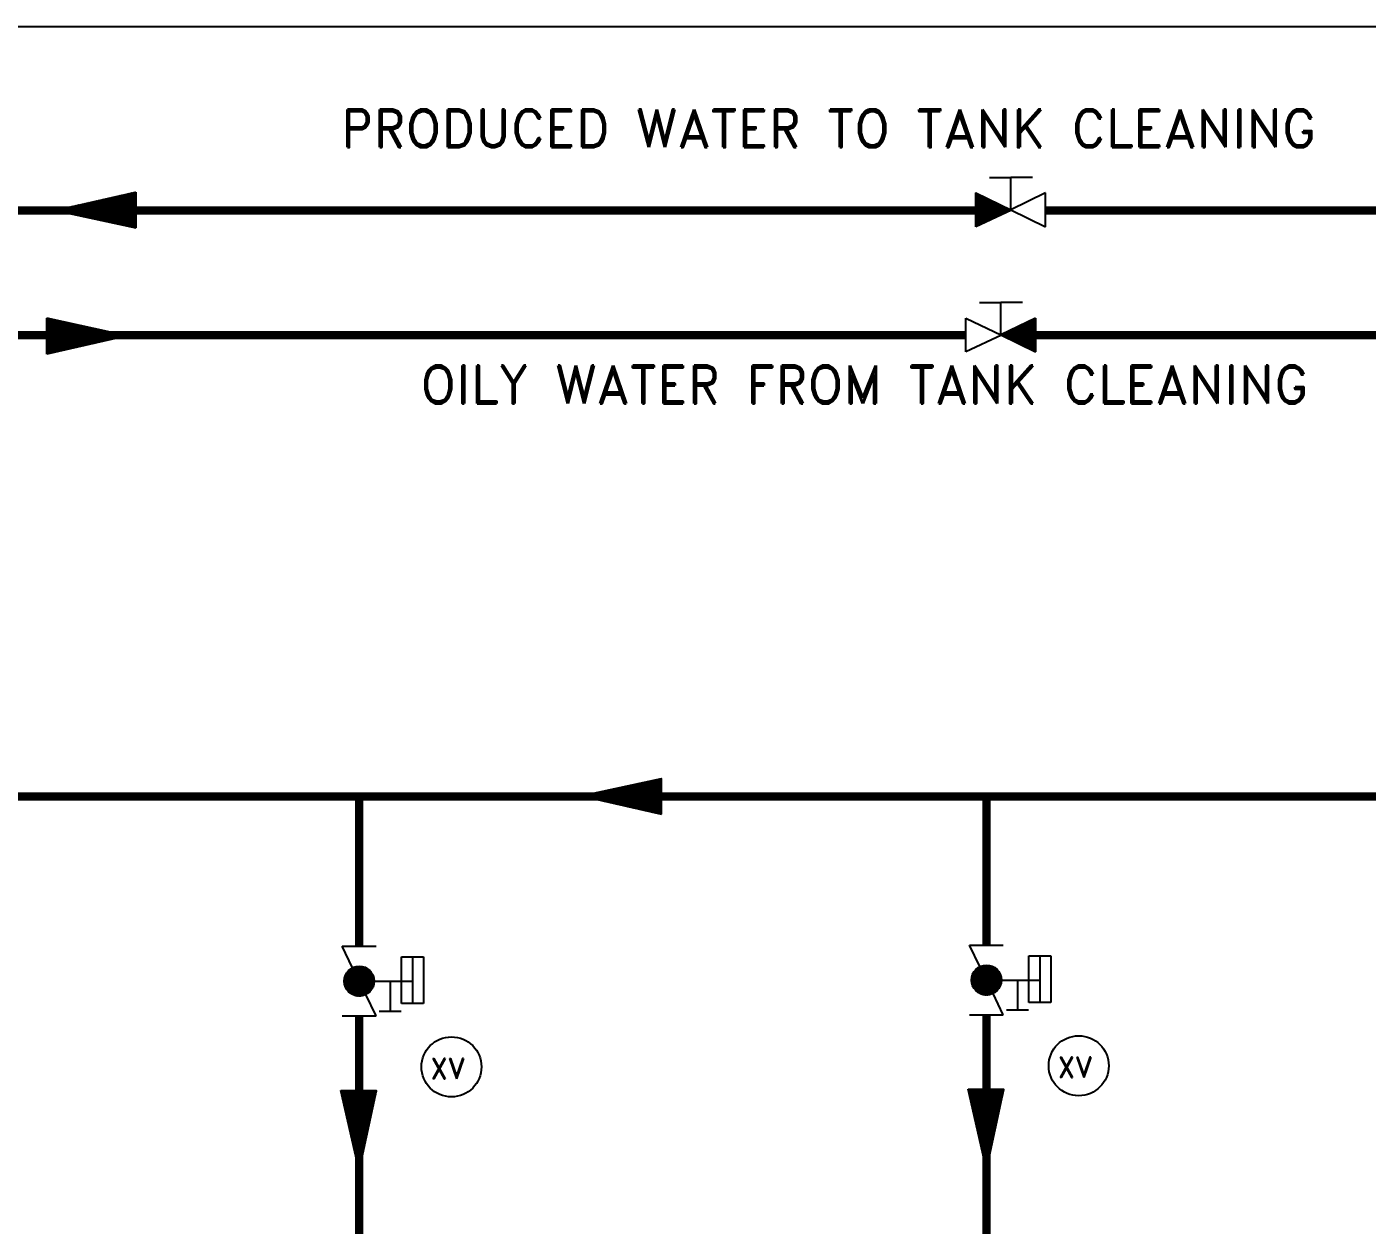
# Model space of a CAD drawing. Extents: x -22909.9 to -22897.8, y -4.7 to 4.1.
# Drawn here: x -22906.245 to -22903.843, y 1.91 to 4.057 of the extents above; entities that cross this region are included whole.
import ezdxf

# ---------------------------------------------------------------- set-up
doc = ezdxf.new("R2010")
doc.units = 0
doc.header["$MEASUREMENT"] = 0
doc.layers.get('0').update_dxf_attribs({"linetype": 'CONTINUOUS'})
for name, color, linetype in [('AUX', 7, 'CONTINUOUS'), ('CARGA', 7, 'CONTINUOUS'), ('DESCARGA', 5, 'CONTINUOUS'), ('FORMATO', 7, 'CONTINUOUS'), ('SIMBOLOS', 245, 'CONTINUOUS')]:
    doc.layers.add(name, color=color, linetype=linetype)
doc.styles.add('ROMAND', font='romand', dxfattribs={"height": 0.0339})

# ---------------------------------------------------------------- blocks, each defined once
blk = doc.blocks.new('*X0')
at = {"color": 0}
for p, q in [((2.6095, 8.5581), (2.6757, 8.6242)), ((2.6096, 8.5546), (2.6792, 8.6242)), ((2.6096, 8.5563), (2.6775, 8.6242)), ((2.6096, 8.5599), (2.6739, 8.6242)), ((2.6097, 8.5529), (2.6808, 8.6241)), ((2.6097, 8.5617), (2.672, 8.6241)), ((2.6098, 8.5636), (2.6701, 8.624)), ((2.6099, 8.5513), (2.6825, 8.6239)), ((2.61, 8.5656), (2.6682, 8.6238)), ((2.61, 8.5497), (2.684, 8.6237)), ((2.6102, 8.5482), (2.6856, 8.6235)), ((2.6103, 8.5676), (2.6661, 8.6235)), ((2.6105, 8.5466), (2.6871, 8.6233)), ((2.6106, 8.5698), (2.664, 8.6231)), ((2.6108, 8.5451), (2.6886, 8.623)), ((2.6111, 8.5437), (2.6901, 8.6227)), ((2.6111, 8.572), (2.6618, 8.6227)), ((2.6114, 8.5422), (2.6915, 8.6224)), ((2.6116, 8.5743), (2.6595, 8.6222)), ((2.6117, 8.5408), (2.6929, 8.622)), ((2.6121, 8.5394), (2.6943, 8.6217)), ((2.6123, 8.5767), (2.657, 8.6215)), ((2.6125, 8.5381), (2.6957, 8.6212)), ((2.613, 8.5367), (2.697, 8.6208)), ((2.6131, 8.5793), (2.6544, 8.6206)), ((2.6134, 8.5354), (2.6983, 8.6204)), ((2.6139, 8.5341), (2.6996, 8.6199)), ((2.6142, 8.5821), (2.6516, 8.6196)), ((2.6144, 8.5329), (2.7009, 8.6194)), ((2.6149, 8.5316), (2.7021, 8.6189)), ((2.6154, 8.5304), (2.7034, 8.6183)), ((2.6155, 8.5852), (2.6486, 8.6183)), ((2.616, 8.5292), (2.7046, 8.6178)), ((2.6166, 8.528), (2.7058, 8.6172)), ((2.6171, 8.5887), (2.6451, 8.6166)), ((2.6172, 8.5268), (2.7069, 8.6166)), ((2.6178, 8.5257), (2.7081, 8.616)), ((2.6184, 8.5246), (2.7092, 8.6153)), ((2.6191, 8.5234), (2.7103, 8.6147)), ((2.6195, 8.5928), (2.641, 8.6143)), ((2.6198, 8.5224), (2.7114, 8.614)), ((2.6205, 8.5213), (2.7125, 8.6133)), ((2.6212, 8.5202), (2.7136, 8.6126)), ((2.6219, 8.5192), (2.7146, 8.6119)), ((2.6227, 8.5182), (2.7156, 8.6111)), ((2.6234, 8.5171), (2.7166, 8.6104)), ((2.6235, 8.5986), (2.6352, 8.6102)), ((2.6242, 8.5162), (2.7176, 8.6096)), ((2.625, 8.5152), (2.7186, 8.6088)), ((2.6258, 8.5142), (2.7195, 8.608)), ((2.6266, 8.5133), (2.7205, 8.6071)), ((2.6275, 8.5124), (2.7214, 8.6063)), ((2.6283, 8.5115), (2.7223, 8.6054)), ((2.6292, 8.5106), (2.7232, 8.6045)), ((2.6301, 8.5097), (2.7241, 8.6037)), ((2.631, 8.5089), (2.7249, 8.6027)), ((2.632, 8.508), (2.7258, 8.6018)), ((2.6329, 8.5072), (2.7266, 8.6009)), ((2.6339, 8.5064), (2.7274, 8.5999)), ((2.6349, 8.5056), (2.7282, 8.5989)), ((2.6358, 8.5048), (2.7289, 8.5979)), ((2.6369, 8.5041), (2.7297, 8.5969)), ((2.6379, 8.5033), (2.7304, 8.5959)), ((2.6389, 8.5026), (2.7311, 8.5948)), ((2.64, 8.5019), (2.7318, 8.5938)), ((2.6411, 8.5012), (2.7325, 8.5927)), ((2.6422, 8.5006), (2.7332, 8.5916)), ((2.6433, 8.4999), (2.7338, 8.5905)), ((2.6445, 8.4993), (2.7345, 8.5893)), ((2.6456, 8.4987), (2.7351, 8.5882)), ((2.6468, 8.4981), (2.7357, 8.587)), ((2.648, 8.4975), (2.7362, 8.5858)), ((2.6492, 8.497), (2.7368, 8.5846)), ((2.6504, 8.4964), (2.7373, 8.5833)), ((2.6517, 8.4959), (2.7378, 8.5821)), ((2.653, 8.4955), (2.7383, 8.5808)), ((2.6543, 8.495), (2.7388, 8.5795)), ((2.6556, 8.4945), (2.7392, 8.5782)), ((2.657, 8.4941), (2.7396, 8.5768)), ((2.6583, 8.4937), (2.74, 8.5754)), ((2.6597, 8.4934), (2.7404, 8.574)), ((2.6612, 8.493), (2.7408, 8.5726)), ((2.6626, 8.4927), (2.7411, 8.5712)), ((2.6641, 8.4924), (2.7414, 8.5697)), ((2.6656, 8.4922), (2.7416, 8.5682)), ((2.6671, 8.4919), (2.7418, 8.5666)), ((2.6687, 8.4917), (2.742, 8.5651)), ((2.6703, 8.4916), (2.7422, 8.5634)), ((2.672, 8.4915), (2.7423, 8.5618)), ((2.6737, 8.4914), (2.7424, 8.5601)), ((2.6754, 8.4913), (2.7424, 8.5584)), ((2.6772, 8.4914), (2.7424, 8.5566)), ((2.679, 8.4914), (2.7424, 8.5548)), ((2.6809, 8.4915), (2.7422, 8.5529)), ((2.6828, 8.4917), (2.7421, 8.551)), ((2.6848, 8.4919), (2.7418, 8.549)), ((2.6869, 8.4922), (2.7415, 8.5469)), ((2.6891, 8.4926), (2.7411, 8.5447)), ((2.6913, 8.4931), (2.7406, 8.5424)), ((2.6937, 8.4938), (2.74, 8.5401)), ((2.6962, 8.4945), (2.7393, 8.5375)), ((2.6989, 8.4954), (2.7383, 8.5348)), ((2.7018, 8.4966), (2.7372, 8.5319)), ((2.7051, 8.4981), (2.7357, 8.5287)), ((2.7088, 8.5), (2.7337, 8.5249)), ((2.7135, 8.503), (2.7308, 8.5202))]:
    blk.add_line(p, q, dxfattribs=at)
blk = doc.blocks.new('*X2')
at = {"color": 0}
for p, q in [((2.9814, 7.9321), (3.0087, 7.9593)), ((2.9819, 7.9334), (3.0085, 7.96)), ((2.9823, 7.9347), (3.0083, 7.9607)), ((2.9828, 7.9361), (3.0081, 7.9614)), ((2.9832, 7.9374), (3.0079, 7.962)), ((2.9837, 7.9387), (3.0077, 7.9627)), ((2.9841, 7.94), (3.0074, 7.9634)), ((2.9845, 7.9414), (3.0072, 7.9641)), ((2.985, 7.9427), (3.007, 7.9647)), ((2.9854, 7.944), (3.0068, 7.9654)), ((2.9859, 7.9453), (3.0066, 7.9661)), ((2.9863, 7.9467), (3.0064, 7.9667)), ((2.9867, 7.948), (3.0062, 7.9674)), ((2.9872, 7.9493), (3.006, 7.9681)), ((2.9876, 7.9506), (3.0057, 7.9688)), ((2.9881, 7.952), (3.0055, 7.9694)), ((2.9885, 7.9533), (3.0053, 7.9701)), ((2.989, 7.9546), (3.0051, 7.9708)), ((2.9894, 7.9559), (3.0049, 7.9714)), ((2.9898, 7.9573), (3.0047, 7.9721)), ((2.9903, 7.9586), (3.0045, 7.9728)), ((2.9907, 7.9599), (3.0043, 7.9735)), ((2.9912, 7.9612), (3.004, 7.9741)), ((2.9916, 7.9626), (3.0038, 7.9748)), ((2.992, 7.9639), (3.0036, 7.9755)), ((2.9925, 7.9652), (3.0034, 7.9761)), ((2.9929, 7.9665), (3.0032, 7.9768)), ((2.9934, 7.9679), (3.003, 7.9775)), ((2.9938, 7.9692), (3.0028, 7.9782)), ((2.9943, 7.9705), (3.0026, 7.9788)), ((2.9947, 7.9718), (3.0023, 7.9795)), ((2.9951, 7.9732), (3.0021, 7.9802)), ((2.9956, 7.9745), (3.0019, 7.9808)), ((2.996, 7.9758), (3.0017, 7.9815)), ((2.9965, 7.9771), (3.0015, 7.9822)), ((2.9969, 7.9785), (3.0013, 7.9829)), ((2.9973, 7.9798), (3.0011, 7.9835)), ((2.9978, 7.9811), (3.0009, 7.9842)), ((2.9982, 7.9824), (3.0006, 7.9849)), ((2.9987, 7.9838), (3.0004, 7.9855)), ((2.9991, 7.9851), (3.0002, 7.9862)), ((2.9996, 7.9864), (3, 7.9869)), ((2.9598, 7.8671), (3.0191, 7.9264)), ((2.9603, 7.8685), (3.0189, 7.9271)), ((2.9607, 7.8698), (3.0187, 7.9278)), ((2.9611, 7.8711), (3.0185, 7.9285)), ((2.9616, 7.8724), (3.0183, 7.9291)), ((2.962, 7.8738), (3.0181, 7.9298)), ((2.9625, 7.8751), (3.0178, 7.9305)), ((2.9629, 7.8764), (3.0176, 7.9311)), ((2.9633, 7.8777), (3.0174, 7.9318)), ((2.9638, 7.8791), (3.0172, 7.9325)), ((2.9642, 7.8804), (3.017, 7.9332)), ((2.9647, 7.8817), (3.0168, 7.9338)), ((2.9651, 7.883), (3.0166, 7.9345)), ((2.9656, 7.8844), (3.0164, 7.9352)), ((2.966, 7.8857), (3.0162, 7.9358)), ((2.9664, 7.887), (3.0159, 7.9365)), ((2.9669, 7.8883), (3.0157, 7.9372)), ((2.9673, 7.8897), (3.0155, 7.9379)), ((2.9678, 7.891), (3.0153, 7.9385)), ((2.9682, 7.8923), (3.0151, 7.9392)), ((2.9686, 7.8936), (3.0149, 7.9399)), ((2.9691, 7.895), (3.0147, 7.9405)), ((2.9695, 7.8963), (3.0145, 7.9412)), ((2.97, 7.8976), (3.0142, 7.9419)), ((2.9704, 7.8989), (3.014, 7.9426)), ((2.9708, 7.9003), (3.0138, 7.9432)), ((2.9713, 7.9016), (3.0136, 7.9439)), ((2.9717, 7.9029), (3.0134, 7.9446)), ((2.9722, 7.9042), (3.0132, 7.9452)), ((2.9726, 7.9056), (3.013, 7.9459)), ((2.9731, 7.9069), (3.0128, 7.9466)), ((2.9735, 7.9082), (3.0125, 7.9473)), ((2.9739, 7.9095), (3.0123, 7.9479)), ((2.9744, 7.9109), (3.0121, 7.9486)), ((2.9748, 7.9122), (3.0119, 7.9493)), ((2.9753, 7.9135), (3.0117, 7.9499)), ((2.9757, 7.9148), (3.0115, 7.9506)), ((2.9761, 7.9162), (3.0113, 7.9513)), ((2.9766, 7.9175), (3.0111, 7.952)), ((2.977, 7.9188), (3.0108, 7.9526)), ((2.9775, 7.9201), (3.0106, 7.9533)), ((2.9779, 7.9215), (3.0104, 7.954)), ((2.9784, 7.9228), (3.0102, 7.9546)), ((2.9788, 7.9241), (3.01, 7.9553)), ((2.9792, 7.9255), (3.0098, 7.956)), ((2.9797, 7.9268), (3.0096, 7.9567)), ((2.9801, 7.9281), (3.0094, 7.9573)), ((2.9806, 7.9294), (3.0091, 7.958)), ((2.981, 7.9308), (3.0089, 7.9587)), ((2.9377, 7.8009), (3.0297, 7.8929)), ((2.9382, 7.8022), (3.0295, 7.8935)), ((2.9386, 7.8035), (3.0293, 7.8942)), ((2.9391, 7.8048), (3.0291, 7.8949)), ((2.9395, 7.8062), (3.0289, 7.8956)), ((2.9399, 7.8075), (3.0287, 7.8962)), ((2.9404, 7.8088), (3.0285, 7.8969)), ((2.9408, 7.8101), (3.0283, 7.8976)), ((2.9413, 7.8115), (3.028, 7.8982)), ((2.9417, 7.8128), (3.0278, 7.8989)), ((2.9421, 7.8141), (3.0276, 7.8996)), ((2.9426, 7.8154), (3.0274, 7.9003)), ((2.943, 7.8168), (3.0272, 7.9009)), ((2.9435, 7.8181), (3.027, 7.9016)), ((2.9439, 7.8194), (3.0268, 7.9023)), ((2.9444, 7.8207), (3.0266, 7.9029)), ((2.9448, 7.8221), (3.0263, 7.9036)), ((2.9452, 7.8234), (3.0261, 7.9043)), ((2.9457, 7.8247), (3.0259, 7.905)), ((2.9461, 7.826), (3.0257, 7.9056)), ((2.9466, 7.8274), (3.0255, 7.9063)), ((2.947, 7.8287), (3.0253, 7.907)), ((2.9474, 7.83), (3.0251, 7.9076)), ((2.9479, 7.8313), (3.0249, 7.9083)), ((2.9483, 7.8327), (3.0246, 7.909)), ((2.9488, 7.834), (3.0244, 7.9097)), ((2.9492, 7.8353), (3.0242, 7.9103)), ((2.9497, 7.8366), (3.024, 7.911)), ((2.9501, 7.838), (3.0238, 7.9117)), ((2.9505, 7.8393), (3.0236, 7.9123)), ((2.951, 7.8406), (3.0234, 7.913)), ((2.9514, 7.8419), (3.0232, 7.9137)), ((2.9519, 7.8433), (3.0229, 7.9144)), ((2.9523, 7.8446), (3.0227, 7.915)), ((2.9527, 7.8459), (3.0225, 7.9157)), ((2.9532, 7.8472), (3.0223, 7.9164)), ((2.9536, 7.8486), (3.0221, 7.917)), ((2.9541, 7.8499), (3.0219, 7.9177)), ((2.9545, 7.8512), (3.0217, 7.9184)), ((2.955, 7.8526), (3.0215, 7.9191)), ((2.9554, 7.8539), (3.0212, 7.9197)), ((2.9558, 7.8552), (3.021, 7.9204)), ((2.9563, 7.8565), (3.0208, 7.9211)), ((2.9567, 7.8579), (3.0206, 7.9217)), ((2.9572, 7.8592), (3.0204, 7.9224)), ((2.9576, 7.8605), (3.0202, 7.9231)), ((2.958, 7.8618), (3.02, 7.9238)), ((2.9585, 7.8632), (3.0198, 7.9244)), ((2.9589, 7.8645), (3.0195, 7.9251)), ((2.9594, 7.8658), (3.0193, 7.9258)), ((2.9332, 7.7866), (3.0321, 7.8855)), ((2.9333, 7.7876), (3.0319, 7.8862)), ((2.9338, 7.7889), (3.0317, 7.8868)), ((2.9341, 7.7866), (3.0323, 7.8848)), ((2.9342, 7.7903), (3.0314, 7.8875)), ((2.9346, 7.7916), (3.0312, 7.8882)), ((2.935, 7.7866), (3.0325, 7.8841)), ((2.9351, 7.7929), (3.031, 7.8888)), ((2.9355, 7.7942), (3.0308, 7.8895)), ((2.9359, 7.7866), (3.0327, 7.8835)), ((2.936, 7.7956), (3.0306, 7.8902)), ((2.9364, 7.7969), (3.0304, 7.8909)), ((2.9368, 7.7982), (3.0302, 7.8915)), ((2.9368, 7.7866), (3.0329, 7.8828)), ((2.9373, 7.7995), (3.03, 7.8922)), ((2.9377, 7.7866), (3.0331, 7.8821)), ((2.9385, 7.7866), (3.0334, 7.8815)), ((2.9394, 7.7866), (3.0336, 7.8808)), ((2.9403, 7.7866), (3.0338, 7.8801)), ((2.9412, 7.7866), (3.034, 7.8794)), ((2.9421, 7.7866), (3.0342, 7.8788)), ((2.943, 7.7866), (3.0344, 7.8781)), ((2.9438, 7.7866), (3.0346, 7.8774)), ((2.9447, 7.7866), (3.0348, 7.8768)), ((2.9456, 7.7866), (3.0351, 7.8761)), ((2.9465, 7.7866), (3.0353, 7.8754)), ((2.9474, 7.7866), (3.0355, 7.8747)), ((2.9483, 7.7866), (3.0357, 7.8741)), ((2.9491, 7.7866), (3.0359, 7.8734)), ((2.95, 7.7866), (3.0361, 7.8727)), ((2.9509, 7.7866), (3.0363, 7.8721)), ((2.9518, 7.7866), (3.0365, 7.8714)), ((2.9527, 7.7866), (3.0367, 7.8707)), ((2.9536, 7.7866), (3.037, 7.87)), ((2.9544, 7.7866), (3.0372, 7.8694)), ((2.9553, 7.7866), (3.0374, 7.8687)), ((2.9562, 7.7866), (3.0376, 7.868)), ((2.9571, 7.7866), (3.0378, 7.8674)), ((2.958, 7.7866), (3.038, 7.8667)), ((2.9589, 7.7866), (3.0382, 7.866)), ((2.9598, 7.7866), (3.0384, 7.8653)), ((2.9606, 7.7866), (3.0387, 7.8647)), ((2.9615, 7.7866), (3.0389, 7.864)), ((2.9624, 7.7866), (3.0391, 7.8633)), ((2.9633, 7.7866), (3.0393, 7.8627)), ((2.9642, 7.7866), (3.0395, 7.862)), ((2.9651, 7.7866), (3.0397, 7.8613)), ((2.9659, 7.7866), (3.0399, 7.8606)), ((2.9668, 7.7866), (3.0401, 7.86)), ((2.9677, 7.7866), (3.0404, 7.8593)), ((2.9686, 7.7866), (3.0406, 7.8586)), ((2.9695, 7.7866), (3.0408, 7.8579)), ((2.9704, 7.7866), (3.041, 7.8573)), ((2.9712, 7.7866), (3.0412, 7.8566)), ((2.9721, 7.7866), (3.0414, 7.8559)), ((2.973, 7.7866), (3.0416, 7.8553)), ((2.9739, 7.7866), (3.0418, 7.8546)), ((2.9748, 7.7866), (3.0421, 7.8539)), ((2.9757, 7.7866), (3.0423, 7.8532)), ((2.9765, 7.7866), (3.0425, 7.8526)), ((2.9774, 7.7866), (3.0427, 7.8519)), ((2.9783, 7.7866), (3.0429, 7.8512)), ((2.9792, 7.7866), (3.0431, 7.8506)), ((2.9801, 7.7866), (3.0433, 7.8499)), ((2.981, 7.7866), (3.0435, 7.8492)), ((2.9818, 7.7866), (3.0438, 7.8485)), ((2.9827, 7.7866), (3.044, 7.8479)), ((2.9836, 7.7866), (3.0442, 7.8472)), ((2.9845, 7.7866), (3.0444, 7.8465)), ((2.9854, 7.7866), (3.0446, 7.8459)), ((2.9863, 7.7866), (3.0448, 7.8452)), ((2.9872, 7.7866), (3.045, 7.8445)), ((2.988, 7.7866), (3.0452, 7.8438)), ((2.9889, 7.7866), (3.0455, 7.8432)), ((2.9898, 7.7866), (3.0457, 7.8425)), ((2.9907, 7.7866), (3.0459, 7.8418)), ((2.9916, 7.7866), (3.0461, 7.8412)), ((2.9925, 7.7866), (3.0463, 7.8405)), ((2.9933, 7.7866), (3.0465, 7.8398)), ((2.9942, 7.7866), (3.0467, 7.8391)), ((2.9951, 7.7866), (3.0469, 7.8385)), ((2.996, 7.7866), (3.0472, 7.8378)), ((2.9969, 7.7866), (3.0474, 7.8371)), ((2.9978, 7.7866), (3.0476, 7.8365)), ((2.9986, 7.7866), (3.0478, 7.8358)), ((2.9995, 7.7866), (3.048, 7.8351)), ((3.0004, 7.7866), (3.0482, 7.8344)), ((3.0013, 7.7866), (3.0484, 7.8338)), ((3.0022, 7.7866), (3.0486, 7.8331)), ((3.0031, 7.7866), (3.0489, 7.8324)), ((3.0039, 7.7866), (3.0491, 7.8318)), ((3.0048, 7.7866), (3.0493, 7.8311)), ((3.0057, 7.7866), (3.0495, 7.8304)), ((3.0066, 7.7866), (3.0497, 7.8297)), ((3.0075, 7.7866), (3.0499, 7.8291)), ((3.0084, 7.7866), (3.0501, 7.8284)), ((3.0092, 7.7866), (3.0503, 7.8277)), ((3.0101, 7.7866), (3.0506, 7.8271)), ((3.011, 7.7866), (3.0508, 7.8264)), ((3.0119, 7.7866), (3.051, 7.8257)), ((3.0128, 7.7866), (3.0512, 7.825)), ((3.0137, 7.7866), (3.0514, 7.8244)), ((3.0146, 7.7866), (3.0516, 7.8237)), ((3.0154, 7.7866), (3.0518, 7.823)), ((3.0163, 7.7866), (3.052, 7.8224)), ((3.0172, 7.7866), (3.0523, 7.8217)), ((3.0181, 7.7866), (3.0525, 7.821)), ((3.019, 7.7866), (3.0527, 7.8203)), ((3.0199, 7.7866), (3.0529, 7.8197)), ((3.0207, 7.7866), (3.0531, 7.819)), ((3.0216, 7.7866), (3.0533, 7.8183)), ((3.0225, 7.7866), (3.0535, 7.8177)), ((3.0234, 7.7866), (3.0537, 7.817)), ((3.0243, 7.7866), (3.054, 7.8163)), ((3.0252, 7.7866), (3.0542, 7.8156)), ((3.026, 7.7866), (3.0544, 7.815)), ((3.0269, 7.7866), (3.0546, 7.8143)), ((3.0278, 7.7866), (3.0548, 7.8136)), ((3.0287, 7.7866), (3.055, 7.813)), ((3.0296, 7.7866), (3.0552, 7.8123)), ((3.0305, 7.7866), (3.0554, 7.8116)), ((3.0313, 7.7866), (3.0556, 7.8109)), ((3.0322, 7.7866), (3.0559, 7.8103)), ((3.0331, 7.7866), (3.0561, 7.8096)), ((3.034, 7.7866), (3.0563, 7.8089)), ((3.0349, 7.7866), (3.0565, 7.8083)), ((3.0358, 7.7866), (3.0567, 7.8076)), ((3.0366, 7.7866), (3.0569, 7.8069)), ((3.0375, 7.7866), (3.0571, 7.8062)), ((3.0384, 7.7866), (3.0573, 7.8056)), ((3.0393, 7.7866), (3.0576, 7.8049)), ((3.0402, 7.7866), (3.0578, 7.8042)), ((3.0411, 7.7866), (3.058, 7.8036)), ((3.042, 7.7866), (3.0582, 7.8029)), ((3.0428, 7.7866), (3.0584, 7.8022)), ((3.0437, 7.7866), (3.0586, 7.8015)), ((3.0446, 7.7866), (3.0588, 7.8009)), ((3.0455, 7.7866), (3.059, 7.8002)), ((3.0464, 7.7866), (3.0593, 7.7995)), ((3.0473, 7.7866), (3.0595, 7.7989)), ((3.0481, 7.7866), (3.0597, 7.7982)), ((3.049, 7.7866), (3.0599, 7.7975)), ((3.0499, 7.7866), (3.0601, 7.7968)), ((3.0508, 7.7866), (3.0603, 7.7962)), ((3.0517, 7.7866), (3.0605, 7.7955)), ((3.0526, 7.7866), (3.0607, 7.7948)), ((3.0534, 7.7866), (3.061, 7.7942)), ((3.0543, 7.7866), (3.0612, 7.7935)), ((3.0552, 7.7866), (3.0614, 7.7928)), ((3.0561, 7.7866), (3.0616, 7.7921)), ((3.057, 7.7866), (3.0618, 7.7915)), ((3.0579, 7.7866), (3.062, 7.7908)), ((3.0587, 7.7866), (3.0622, 7.7901)), ((3.0596, 7.7866), (3.0624, 7.7895)), ((3.0605, 7.7866), (3.0627, 7.7888)), ((3.0614, 7.7866), (3.0629, 7.7881)), ((3.0623, 7.7866), (3.0631, 7.7874)), ((3.0632, 7.7866), (3.0633, 7.7868))]:
    blk.add_line(p, q, dxfattribs=at)
blk = doc.blocks.new('FLECHA')
for p, q in [((0.0079, 0.0975), (-0.0403, -0.047)), ((0.0079, 0.0975), (0.0536, -0.047)), ((-0.0403, -0.047), (0.0536, -0.047))]:
    blk.add_line(p, q)
at = {"xscale": 0.7200000000000001, "yscale": 0.7200000000000001, "zscale": 0.7200000000000001}
blk.add_blockref('*X2', (-2.152, -5.6534), dxfattribs=at)
blk = doc.blocks.new('XV')
at = {"layer": 'AUX'}
blk.add_circle((0.0089, 0.0053), 0.0538, dxfattribs=at)
at = {"layer": 'AUX', "style": 'ROMAND'}
blk.add_text('XV', height=0.03658, dxfattribs=at).set_placement((-0.0291, -0.016))
blk = doc.blocks.new('*X16')
at = {"color": 0}
for p, q in [((7.3888, 3.5685), (7.4232, 3.6028)), ((7.3889, 3.5684), (7.4235, 3.603)), ((7.3891, 3.5684), (7.4238, 3.6032)), ((7.3892, 3.5683), (7.4242, 3.6033)), ((7.3893, 3.5683), (7.4245, 3.6035)), ((7.3894, 3.5682), (7.4249, 3.6037)), ((7.3895, 3.5681), (7.4252, 3.6038)), ((7.3896, 3.5681), (7.4256, 3.604)), ((7.3898, 3.568), (7.4259, 3.6042)), ((7.3899, 3.568), (7.4263, 3.6043)), ((7.39, 3.5679), (7.4266, 3.6045)), ((7.3901, 3.5679), (7.4269, 3.6047)), ((7.3902, 3.5678), (7.4273, 3.6048)), ((7.3904, 3.5677), (7.4276, 3.605)), ((7.3905, 3.5677), (7.428, 3.6052)), ((7.3906, 3.5676), (7.4283, 3.6054)), ((7.3907, 3.5676), (7.4287, 3.6055)), ((7.3908, 3.5675), (7.429, 3.6057)), ((7.391, 3.5675), (7.4294, 3.6059)), ((7.3911, 3.5674), (7.4297, 3.606)), ((7.3912, 3.5673), (7.43, 3.6062)), ((7.3913, 3.5673), (7.4304, 3.6064)), ((7.3914, 3.5672), (7.4307, 3.6065)), ((7.3916, 3.5672), (7.4311, 3.6067)), ((7.3917, 3.5671), (7.4314, 3.6069)), ((7.3918, 3.567), (7.4318, 3.607)), ((7.3919, 3.567), (7.4321, 3.6072)), ((7.392, 3.5669), (7.4325, 3.6074)), ((7.3923, 3.5668), (7.4331, 3.6077)), ((7.3925, 3.5667), (7.4332, 3.6074)), ((7.3926, 3.5666), (7.4332, 3.6072)), ((7.3927, 3.5666), (7.4332, 3.607)), ((7.3929, 3.5665), (7.4332, 3.6068)), ((7.393, 3.5665), (7.4332, 3.6067)), ((7.3931, 3.5664), (7.4332, 3.6065)), ((7.3932, 3.5664), (7.4332, 3.6063)), ((7.3933, 3.5663), (7.4332, 3.6061)), ((7.3935, 3.5662), (7.4332, 3.606)), ((7.3936, 3.5662), (7.4332, 3.6058)), ((7.3937, 3.5661), (7.4332, 3.6056)), ((7.3938, 3.5661), (7.4332, 3.6054)), ((7.3939, 3.566), (7.4332, 3.6052)), ((7.394, 3.5659), (7.4332, 3.6051)), ((7.3942, 3.5659), (7.4332, 3.6049)), ((7.3943, 3.5658), (7.4332, 3.6047)), ((7.3944, 3.5658), (7.4332, 3.6045)), ((7.3945, 3.5657), (7.4332, 3.6044)), ((7.3946, 3.5657), (7.4332, 3.6042)), ((7.3948, 3.5656), (7.4332, 3.604)), ((7.3949, 3.5655), (7.4332, 3.6038)), ((7.395, 3.5655), (7.4332, 3.6037)), ((7.3951, 3.5654), (7.4332, 3.6035)), ((7.3952, 3.5654), (7.4332, 3.6033)), ((7.3954, 3.5653), (7.4332, 3.6031)), ((7.3955, 3.5653), (7.4332, 3.6029)), ((7.3956, 3.5652), (7.4332, 3.6028)), ((7.3718, 3.5768), (7.3739, 3.5788)), ((7.3719, 3.5767), (7.3742, 3.579)), ((7.3721, 3.5767), (7.3746, 3.5792)), ((7.3722, 3.5766), (7.3749, 3.5793)), ((7.3723, 3.5765), (7.3753, 3.5795)), ((7.3724, 3.5765), (7.3756, 3.5797)), ((7.3725, 3.5764), (7.3759, 3.5798)), ((7.3726, 3.5764), (7.3763, 3.58)), ((7.3728, 3.5763), (7.3766, 3.5802)), ((7.3729, 3.5763), (7.377, 3.5803)), ((7.373, 3.5762), (7.3773, 3.5805)), ((7.3731, 3.5761), (7.3777, 3.5807)), ((7.3732, 3.5761), (7.378, 3.5808)), ((7.3734, 3.576), (7.3784, 3.581)), ((7.3735, 3.576), (7.3787, 3.5812)), ((7.3736, 3.5759), (7.379, 3.5814)), ((7.3737, 3.5758), (7.3794, 3.5815)), ((7.3738, 3.5758), (7.3797, 3.5817)), ((7.374, 3.5757), (7.3801, 3.5819)), ((7.3741, 3.5757), (7.3804, 3.582)), ((7.3742, 3.5756), (7.3808, 3.5822)), ((7.3743, 3.5756), (7.3811, 3.5824)), ((7.3744, 3.5755), (7.3815, 3.5825)), ((7.3746, 3.5754), (7.3818, 3.5827)), ((7.3747, 3.5754), (7.3821, 3.5829)), ((7.3748, 3.5753), (7.3825, 3.583)), ((7.3749, 3.5753), (7.3828, 3.5832)), ((7.375, 3.5752), (7.3832, 3.5834)), ((7.3751, 3.5752), (7.3835, 3.5835)), ((7.3753, 3.5751), (7.3839, 3.5837)), ((7.3754, 3.575), (7.3842, 3.5839)), ((7.3755, 3.575), (7.3846, 3.584)), ((7.3756, 3.5749), (7.3849, 3.5842)), ((7.3757, 3.5749), (7.3852, 3.5844)), ((7.3759, 3.5748), (7.3856, 3.5845)), ((7.376, 3.5747), (7.3859, 3.5847)), ((7.3761, 3.5747), (7.3863, 3.5849)), ((7.3762, 3.5746), (7.3866, 3.585)), ((7.3763, 3.5746), (7.387, 3.5852)), ((7.3765, 3.5745), (7.3873, 3.5854)), ((7.3766, 3.5745), (7.3877, 3.5855)), ((7.3767, 3.5744), (7.388, 3.5857)), ((7.3768, 3.5743), (7.3883, 3.5859)), ((7.3769, 3.5743), (7.3887, 3.586)), ((7.377, 3.5742), (7.389, 3.5862)), ((7.3772, 3.5742), (7.3894, 3.5864)), ((7.3773, 3.5741), (7.3897, 3.5866)), ((7.3774, 3.5741), (7.3901, 3.5867)), ((7.3775, 3.574), (7.3904, 3.5869)), ((7.3776, 3.5739), (7.3908, 3.5871)), ((7.3778, 3.5739), (7.3911, 3.5872)), ((7.3779, 3.5738), (7.3915, 3.5874)), ((7.378, 3.5738), (7.3918, 3.5876)), ((7.3781, 3.5737), (7.3921, 3.5877)), ((7.3782, 3.5736), (7.3925, 3.5879)), ((7.3784, 3.5736), (7.3928, 3.5881)), ((7.3785, 3.5735), (7.3932, 3.5882)), ((7.3786, 3.5735), (7.3935, 3.5884)), ((7.3787, 3.5734), (7.3939, 3.5886)), ((7.3788, 3.5734), (7.3942, 3.5887)), ((7.379, 3.5733), (7.3946, 3.5889)), ((7.3791, 3.5732), (7.3949, 3.5891)), ((7.3792, 3.5732), (7.3952, 3.5892)), ((7.3793, 3.5731), (7.3956, 3.5894)), ((7.3794, 3.5731), (7.3959, 3.5896)), ((7.3795, 3.573), (7.3963, 3.5897)), ((7.3797, 3.573), (7.3966, 3.5899)), ((7.3798, 3.5729), (7.397, 3.5901)), ((7.3799, 3.5728), (7.3973, 3.5902)), ((7.38, 3.5728), (7.3977, 3.5904)), ((7.3801, 3.5727), (7.398, 3.5906)), ((7.3803, 3.5727), (7.3983, 3.5907)), ((7.3804, 3.5726), (7.3987, 3.5909)), ((7.3805, 3.5725), (7.399, 3.5911)), ((7.3806, 3.5725), (7.3994, 3.5913)), ((7.3807, 3.5724), (7.3997, 3.5914)), ((7.3809, 3.5724), (7.4001, 3.5916)), ((7.381, 3.5723), (7.4004, 3.5918)), ((7.3811, 3.5723), (7.4008, 3.5919)), ((7.3812, 3.5722), (7.4011, 3.5921)), ((7.3813, 3.5721), (7.4014, 3.5923)), ((7.3814, 3.5721), (7.4018, 3.5924)), ((7.3816, 3.572), (7.4021, 3.5926)), ((7.3817, 3.572), (7.4025, 3.5928)), ((7.3818, 3.5719), (7.4028, 3.5929)), ((7.3819, 3.5719), (7.4032, 3.5931)), ((7.382, 3.5718), (7.4035, 3.5933)), ((7.3822, 3.5717), (7.4039, 3.5934)), ((7.3823, 3.5717), (7.4042, 3.5936)), ((7.3824, 3.5716), (7.4045, 3.5938)), ((7.3825, 3.5716), (7.4049, 3.5939)), ((7.3826, 3.5715), (7.4052, 3.5941)), ((7.3828, 3.5714), (7.4056, 3.5943)), ((7.3829, 3.5714), (7.4059, 3.5944)), ((7.383, 3.5713), (7.4063, 3.5946)), ((7.3831, 3.5713), (7.4066, 3.5948)), ((7.3832, 3.5712), (7.407, 3.5949)), ((7.3833, 3.5712), (7.4073, 3.5951)), ((7.3835, 3.5711), (7.4076, 3.5953)), ((7.3836, 3.571), (7.408, 3.5954)), ((7.3837, 3.571), (7.4083, 3.5956)), ((7.3838, 3.5709), (7.4087, 3.5958)), ((7.3839, 3.5709), (7.409, 3.596)), ((7.3841, 3.5708), (7.4094, 3.5961)), ((7.3842, 3.5708), (7.4097, 3.5963)), ((7.3843, 3.5707), (7.4101, 3.5965)), ((7.3844, 3.5706), (7.4104, 3.5966)), ((7.3845, 3.5706), (7.4107, 3.5968)), ((7.3847, 3.5705), (7.4111, 3.597)), ((7.3848, 3.5705), (7.4114, 3.5971)), ((7.3849, 3.5704), (7.4118, 3.5973)), ((7.385, 3.5703), (7.4121, 3.5975)), ((7.3851, 3.5703), (7.4125, 3.5976)), ((7.3853, 3.5702), (7.4128, 3.5978)), ((7.3854, 3.5702), (7.4132, 3.598)), ((7.3855, 3.5701), (7.4135, 3.5981)), ((7.3856, 3.5701), (7.4139, 3.5983)), ((7.3857, 3.57), (7.4142, 3.5985)), ((7.3858, 3.5699), (7.4145, 3.5986)), ((7.386, 3.5699), (7.4149, 3.5988)), ((7.3861, 3.5698), (7.4152, 3.599)), ((7.3862, 3.5698), (7.4156, 3.5991)), ((7.3863, 3.5697), (7.4159, 3.5993)), ((7.3864, 3.5697), (7.4163, 3.5995)), ((7.3866, 3.5696), (7.4166, 3.5996)), ((7.3867, 3.5695), (7.417, 3.5998)), ((7.3868, 3.5695), (7.4173, 3.6)), ((7.3869, 3.5694), (7.4176, 3.6001)), ((7.387, 3.5694), (7.418, 3.6003)), ((7.3872, 3.5693), (7.4183, 3.6005)), ((7.3873, 3.5692), (7.4187, 3.6007)), ((7.3874, 3.5692), (7.419, 3.6008)), ((7.3875, 3.5691), (7.4194, 3.601)), ((7.3876, 3.5691), (7.4197, 3.6012)), ((7.3877, 3.569), (7.4201, 3.6013)), ((7.3879, 3.569), (7.4204, 3.6015)), ((7.388, 3.5689), (7.4207, 3.6017)), ((7.3881, 3.5688), (7.4211, 3.6018)), ((7.3882, 3.5688), (7.4214, 3.602)), ((7.3883, 3.5687), (7.4218, 3.6022)), ((7.3885, 3.5687), (7.4221, 3.6023)), ((7.3886, 3.5686), (7.4225, 3.6025)), ((7.3887, 3.5686), (7.4228, 3.6027)), ((7.3957, 3.5651), (7.4332, 3.6026)), ((7.3958, 3.5651), (7.4332, 3.6024)), ((7.396, 3.565), (7.4332, 3.6022)), ((7.3961, 3.565), (7.4332, 3.6021)), ((7.3962, 3.5649), (7.4332, 3.6019)), ((7.3963, 3.5648), (7.4332, 3.6017)), ((7.3964, 3.5648), (7.4332, 3.6015)), ((7.3965, 3.5647), (7.4332, 3.6014)), ((7.3967, 3.5647), (7.4332, 3.6012)), ((7.3968, 3.5646), (7.4332, 3.601)), ((7.3969, 3.5646), (7.4332, 3.6008)), ((7.397, 3.5645), (7.4332, 3.6006)), ((7.3971, 3.5644), (7.4332, 3.6005)), ((7.3973, 3.5644), (7.4332, 3.6003)), ((7.3974, 3.5643), (7.4332, 3.6001)), ((7.3975, 3.5643), (7.4332, 3.5999)), ((7.3976, 3.5642), (7.4332, 3.5998)), ((7.3977, 3.5642), (7.4332, 3.5996)), ((7.3979, 3.5641), (7.4332, 3.5994)), ((7.398, 3.564), (7.4332, 3.5992)), ((7.3981, 3.564), (7.4332, 3.5991)), ((7.3982, 3.5639), (7.4332, 3.5989)), ((7.3983, 3.5639), (7.4332, 3.5987)), ((7.3984, 3.5638), (7.4332, 3.5985)), ((7.3986, 3.5637), (7.4332, 3.5984)), ((7.3987, 3.5637), (7.4332, 3.5982)), ((7.3988, 3.5636), (7.4332, 3.598)), ((7.3989, 3.5636), (7.4332, 3.5978)), ((7.399, 3.5635), (7.4332, 3.5976)), ((7.3992, 3.5635), (7.4332, 3.5975)), ((7.3993, 3.5634), (7.4332, 3.5973)), ((7.3994, 3.5633), (7.4332, 3.5971)), ((7.3995, 3.5633), (7.4332, 3.5969)), ((7.3996, 3.5632), (7.4332, 3.5968)), ((7.3998, 3.5632), (7.4332, 3.5966)), ((7.3999, 3.5631), (7.4332, 3.5964)), ((7.4, 3.5631), (7.4332, 3.5962)), ((7.4001, 3.563), (7.4332, 3.5961)), ((7.4002, 3.5629), (7.4332, 3.5959)), ((7.4003, 3.5629), (7.4332, 3.5957)), ((7.4005, 3.5628), (7.4332, 3.5955)), ((7.4006, 3.5628), (7.4332, 3.5953)), ((7.4007, 3.5627), (7.4332, 3.5952)), ((7.4008, 3.5626), (7.4332, 3.595)), ((7.4009, 3.5626), (7.4332, 3.5948)), ((7.4011, 3.5625), (7.4332, 3.5946)), ((7.4012, 3.5625), (7.4332, 3.5945)), ((7.4013, 3.5624), (7.4332, 3.5943)), ((7.4014, 3.5624), (7.4332, 3.5941)), ((7.4015, 3.5623), (7.4332, 3.5939)), ((7.4017, 3.5622), (7.4332, 3.5938)), ((7.4018, 3.5622), (7.4332, 3.5936)), ((7.4019, 3.5621), (7.4332, 3.5934)), ((7.402, 3.5621), (7.4332, 3.5932)), ((7.4021, 3.562), (7.4332, 3.593)), ((7.4023, 3.562), (7.4332, 3.5929)), ((7.4024, 3.5619), (7.4332, 3.5927)), ((7.4025, 3.5618), (7.4332, 3.5925)), ((7.4026, 3.5618), (7.4332, 3.5923)), ((7.4027, 3.5617), (7.4332, 3.5922)), ((7.4028, 3.5617), (7.4332, 3.592)), ((7.403, 3.5616), (7.4332, 3.5918)), ((7.4031, 3.5615), (7.4332, 3.5916)), ((7.4032, 3.5615), (7.4332, 3.5915)), ((7.4033, 3.5614), (7.4332, 3.5913)), ((7.4034, 3.5614), (7.4332, 3.5911)), ((7.4036, 3.5613), (7.4332, 3.5909)), ((7.4037, 3.5613), (7.4332, 3.5907)), ((7.4038, 3.5612), (7.4332, 3.5906)), ((7.4039, 3.5611), (7.4332, 3.5904)), ((7.404, 3.5611), (7.4332, 3.5902)), ((7.4042, 3.561), (7.4332, 3.59)), ((7.4043, 3.561), (7.4332, 3.5899)), ((7.4044, 3.5609), (7.4332, 3.5897)), ((7.4045, 3.5609), (7.4332, 3.5895)), ((7.4046, 3.5608), (7.4332, 3.5893)), ((7.4047, 3.5607), (7.4332, 3.5892)), ((7.4049, 3.5607), (7.4332, 3.589)), ((7.405, 3.5606), (7.4332, 3.5888)), ((7.4051, 3.5606), (7.4332, 3.5886)), ((7.4052, 3.5605), (7.4332, 3.5885)), ((7.4053, 3.5604), (7.4332, 3.5883)), ((7.4055, 3.5604), (7.4332, 3.5881)), ((7.4056, 3.5603), (7.4332, 3.5879)), ((7.4057, 3.5603), (7.4332, 3.5877)), ((7.4058, 3.5602), (7.4332, 3.5876)), ((7.4059, 3.5602), (7.4332, 3.5874)), ((7.4061, 3.5601), (7.4332, 3.5872)), ((7.4062, 3.56), (7.4332, 3.587)), ((7.4063, 3.56), (7.4332, 3.5869)), ((7.4064, 3.5599), (7.4332, 3.5867)), ((7.4065, 3.5599), (7.4332, 3.5865)), ((7.4066, 3.5598), (7.4332, 3.5863)), ((7.4068, 3.5598), (7.4332, 3.5862)), ((7.4069, 3.5597), (7.4332, 3.586)), ((7.407, 3.5596), (7.4332, 3.5858)), ((7.4071, 3.5596), (7.4332, 3.5856)), ((7.4072, 3.5595), (7.4332, 3.5854)), ((7.4074, 3.5595), (7.4332, 3.5853)), ((7.4075, 3.5594), (7.4332, 3.5851)), ((7.4076, 3.5593), (7.4332, 3.5849)), ((7.4077, 3.5593), (7.4332, 3.5847)), ((7.4078, 3.5592), (7.4332, 3.5846)), ((7.408, 3.5592), (7.4332, 3.5844)), ((7.4081, 3.5591), (7.4332, 3.5842)), ((7.4082, 3.5591), (7.4332, 3.584)), ((7.4083, 3.559), (7.4332, 3.5839)), ((7.4084, 3.5589), (7.4332, 3.5837)), ((7.4086, 3.5589), (7.4332, 3.5835)), ((7.4087, 3.5588), (7.4332, 3.5833)), ((7.4088, 3.5588), (7.4332, 3.5831)), ((7.4089, 3.5587), (7.4332, 3.583)), ((7.409, 3.5587), (7.4332, 3.5828)), ((7.4091, 3.5586), (7.4332, 3.5826)), ((7.4093, 3.5585), (7.4332, 3.5824)), ((7.4094, 3.5585), (7.4332, 3.5823)), ((7.4095, 3.5584), (7.4332, 3.5821)), ((7.4096, 3.5584), (7.4332, 3.5819)), ((7.4097, 3.5583), (7.4332, 3.5817)), ((7.4099, 3.5582), (7.4332, 3.5816)), ((7.41, 3.5582), (7.4332, 3.5814)), ((7.4101, 3.5581), (7.4332, 3.5812)), ((7.4102, 3.5581), (7.4332, 3.581)), ((7.4103, 3.558), (7.4332, 3.5809)), ((7.4105, 3.558), (7.4332, 3.5807)), ((7.4106, 3.5579), (7.4332, 3.5805)), ((7.4107, 3.5578), (7.4332, 3.5803)), ((7.4108, 3.5578), (7.4332, 3.5801)), ((7.4109, 3.5577), (7.4332, 3.58)), ((7.411, 3.5577), (7.4332, 3.5798)), ((7.4112, 3.5576), (7.4332, 3.5796)), ((7.4113, 3.5576), (7.4332, 3.5794)), ((7.4114, 3.5575), (7.4332, 3.5793)), ((7.4115, 3.5574), (7.4332, 3.5791)), ((7.4116, 3.5574), (7.4332, 3.5789)), ((7.4118, 3.5573), (7.4332, 3.5787)), ((7.371, 3.5772), (7.3715, 3.5777)), ((7.3711, 3.5771), (7.3718, 3.5778)), ((7.3712, 3.5771), (7.3722, 3.578)), ((7.3713, 3.577), (7.3725, 3.5782)), ((7.3715, 3.5769), (7.3728, 3.5783)), ((7.3716, 3.5769), (7.3732, 3.5785)), ((7.3717, 3.5768), (7.3735, 3.5787)), ((7.4119, 3.5573), (7.4332, 3.5786)), ((7.412, 3.5572), (7.4332, 3.5784)), ((7.4121, 3.5571), (7.4332, 3.5782)), ((7.4122, 3.5571), (7.4332, 3.578)), ((7.4124, 3.557), (7.4332, 3.5778)), ((7.4125, 3.557), (7.4332, 3.5777)), ((7.4126, 3.5569), (7.4332, 3.5775)), ((7.4127, 3.5569), (7.4332, 3.5773)), ((7.4128, 3.5568), (7.4332, 3.5771)), ((7.413, 3.5567), (7.4332, 3.577)), ((7.4131, 3.5567), (7.4332, 3.5768)), ((7.4132, 3.5566), (7.4332, 3.5766)), ((7.4133, 3.5566), (7.4332, 3.5764)), ((7.4134, 3.5565), (7.4332, 3.5763)), ((7.4135, 3.5565), (7.4332, 3.5761)), ((7.4137, 3.5564), (7.4332, 3.5759)), ((7.4138, 3.5563), (7.4332, 3.5757)), ((7.4139, 3.5563), (7.4332, 3.5755)), ((7.414, 3.5562), (7.4332, 3.5754)), ((7.4141, 3.5562), (7.4332, 3.5752)), ((7.4143, 3.5561), (7.4332, 3.575)), ((7.4144, 3.556), (7.4332, 3.5748)), ((7.4145, 3.556), (7.4332, 3.5747)), ((7.4146, 3.5559), (7.4332, 3.5745)), ((7.4147, 3.5559), (7.4332, 3.5743)), ((7.4149, 3.5558), (7.4332, 3.5741)), ((7.415, 3.5558), (7.4332, 3.574)), ((7.4151, 3.5557), (7.4332, 3.5738)), ((7.4152, 3.5556), (7.4332, 3.5736)), ((7.4153, 3.5556), (7.4332, 3.5734)), ((7.4154, 3.5555), (7.4332, 3.5732)), ((7.4156, 3.5555), (7.4332, 3.5731)), ((7.4157, 3.5554), (7.4332, 3.5729)), ((7.4158, 3.5554), (7.4332, 3.5727)), ((7.4159, 3.5553), (7.4332, 3.5725)), ((7.416, 3.5552), (7.4332, 3.5724)), ((7.4162, 3.5552), (7.4332, 3.5722)), ((7.4163, 3.5551), (7.4332, 3.572)), ((7.4164, 3.5551), (7.4332, 3.5718)), ((7.4165, 3.555), (7.4332, 3.5717)), ((7.4166, 3.5549), (7.4332, 3.5715)), ((7.4168, 3.5549), (7.4332, 3.5713)), ((7.4169, 3.5548), (7.4332, 3.5711)), ((7.417, 3.5548), (7.4332, 3.571)), ((7.4171, 3.5547), (7.4332, 3.5708)), ((7.4172, 3.5547), (7.4332, 3.5706)), ((7.4173, 3.5546), (7.4332, 3.5704)), ((7.4175, 3.5545), (7.4332, 3.5702)), ((7.4176, 3.5545), (7.4332, 3.5701)), ((7.4177, 3.5544), (7.4332, 3.5699)), ((7.4178, 3.5544), (7.4332, 3.5697)), ((7.4179, 3.5543), (7.4332, 3.5695)), ((7.4181, 3.5543), (7.4332, 3.5694)), ((7.4182, 3.5542), (7.4332, 3.5692)), ((7.4183, 3.5541), (7.4332, 3.569)), ((7.4184, 3.5541), (7.4332, 3.5688)), ((7.4185, 3.554), (7.4332, 3.5687)), ((7.4187, 3.554), (7.4332, 3.5685)), ((7.4188, 3.5539), (7.4332, 3.5683)), ((7.4189, 3.5538), (7.4332, 3.5681)), ((7.419, 3.5538), (7.4332, 3.5679)), ((7.4191, 3.5537), (7.4332, 3.5678)), ((7.4193, 3.5537), (7.4332, 3.5676)), ((7.4194, 3.5536), (7.4332, 3.5674)), ((7.4195, 3.5536), (7.4332, 3.5672)), ((7.4196, 3.5535), (7.4332, 3.5671)), ((7.4197, 3.5534), (7.4332, 3.5669)), ((7.4198, 3.5534), (7.4332, 3.5667)), ((7.42, 3.5533), (7.4332, 3.5665)), ((7.4201, 3.5533), (7.4332, 3.5664)), ((7.4202, 3.5532), (7.4332, 3.5662)), ((7.4203, 3.5532), (7.4332, 3.566)), ((7.4204, 3.5531), (7.4332, 3.5658)), ((7.4206, 3.553), (7.4332, 3.5656)), ((7.4207, 3.553), (7.4332, 3.5655)), ((7.4208, 3.5529), (7.4332, 3.5653)), ((7.4209, 3.5529), (7.4332, 3.5651)), ((7.421, 3.5528), (7.4332, 3.5649)), ((7.4212, 3.5527), (7.4332, 3.5648)), ((7.4213, 3.5527), (7.4332, 3.5646)), ((7.4214, 3.5526), (7.4332, 3.5644)), ((7.4215, 3.5526), (7.4332, 3.5642)), ((7.4216, 3.5525), (7.4332, 3.5641)), ((7.4217, 3.5525), (7.4332, 3.5639)), ((7.4219, 3.5524), (7.4332, 3.5637)), ((7.422, 3.5523), (7.4332, 3.5635)), ((7.4221, 3.5523), (7.4332, 3.5633)), ((7.4222, 3.5522), (7.4332, 3.5632)), ((7.4223, 3.5522), (7.4332, 3.563)), ((7.4225, 3.5521), (7.4332, 3.5628)), ((7.4226, 3.5521), (7.4332, 3.5626)), ((7.4227, 3.552), (7.4332, 3.5625)), ((7.4228, 3.5519), (7.4332, 3.5623)), ((7.4229, 3.5519), (7.4332, 3.5621)), ((7.4231, 3.5518), (7.4332, 3.5619)), ((7.4232, 3.5518), (7.4332, 3.5618)), ((7.4233, 3.5517), (7.4332, 3.5616)), ((7.4234, 3.5516), (7.4332, 3.5614)), ((7.4235, 3.5516), (7.4332, 3.5612)), ((7.4236, 3.5515), (7.4332, 3.5611)), ((7.4238, 3.5515), (7.4332, 3.5609)), ((7.4239, 3.5514), (7.4332, 3.5607)), ((7.424, 3.5514), (7.4332, 3.5605)), ((7.4241, 3.5513), (7.4332, 3.5603)), ((7.4242, 3.5512), (7.4332, 3.5602)), ((7.4244, 3.5512), (7.4332, 3.56)), ((7.4245, 3.5511), (7.4332, 3.5598)), ((7.4246, 3.5511), (7.4332, 3.5596)), ((7.4247, 3.551), (7.4332, 3.5595)), ((7.4248, 3.551), (7.4332, 3.5593)), ((7.425, 3.5509), (7.4332, 3.5591)), ((7.4251, 3.5508), (7.4332, 3.5589)), ((7.4252, 3.5508), (7.4332, 3.5588)), ((7.4253, 3.5507), (7.4332, 3.5586)), ((7.4254, 3.5507), (7.4332, 3.5584)), ((7.4256, 3.5506), (7.4332, 3.5582)), ((7.4257, 3.5505), (7.4332, 3.558)), ((7.4258, 3.5505), (7.4332, 3.5579)), ((7.4259, 3.5504), (7.4332, 3.5577)), ((7.426, 3.5504), (7.4332, 3.5575)), ((7.4261, 3.5503), (7.4332, 3.5573)), ((7.4263, 3.5503), (7.4332, 3.5572)), ((7.4264, 3.5502), (7.4332, 3.557)), ((7.4265, 3.5501), (7.4332, 3.5568)), ((7.4266, 3.5501), (7.4332, 3.5566)), ((7.4267, 3.55), (7.4332, 3.5565)), ((7.4269, 3.55), (7.4332, 3.5563)), ((7.427, 3.5499), (7.4332, 3.5561)), ((7.4271, 3.5499), (7.4332, 3.5559)), ((7.4272, 3.5498), (7.4332, 3.5557)), ((7.4273, 3.5497), (7.4332, 3.5556)), ((7.4275, 3.5497), (7.4332, 3.5554)), ((7.4276, 3.5496), (7.4332, 3.5552)), ((7.4277, 3.5496), (7.4332, 3.555)), ((7.4278, 3.5495), (7.4332, 3.5549)), ((7.4279, 3.5494), (7.4332, 3.5547)), ((7.428, 3.5494), (7.4332, 3.5545)), ((7.4282, 3.5493), (7.4332, 3.5543)), ((7.4283, 3.5493), (7.4332, 3.5542)), ((7.4284, 3.5492), (7.4332, 3.554)), ((7.4285, 3.5492), (7.4332, 3.5538)), ((7.4286, 3.5491), (7.4332, 3.5536)), ((7.4288, 3.549), (7.4332, 3.5535)), ((7.4289, 3.549), (7.4332, 3.5533)), ((7.429, 3.5489), (7.4332, 3.5531)), ((7.4291, 3.5489), (7.4332, 3.5529)), ((7.4292, 3.5488), (7.4332, 3.5527)), ((7.4294, 3.5488), (7.4332, 3.5526)), ((7.4295, 3.5487), (7.4332, 3.5524)), ((7.4296, 3.5486), (7.4332, 3.5522)), ((7.4297, 3.5486), (7.4332, 3.552)), ((7.4298, 3.5485), (7.4332, 3.5519)), ((7.4299, 3.5485), (7.4332, 3.5517)), ((7.4301, 3.5484), (7.4332, 3.5515)), ((7.4302, 3.5483), (7.4332, 3.5513)), ((7.4303, 3.5483), (7.4332, 3.5512)), ((7.4304, 3.5482), (7.4332, 3.551)), ((7.4305, 3.5482), (7.4332, 3.5508)), ((7.4307, 3.5481), (7.4332, 3.5506)), ((7.4308, 3.5481), (7.4332, 3.5504)), ((7.4309, 3.548), (7.4332, 3.5503)), ((7.431, 3.5479), (7.4332, 3.5501)), ((7.4311, 3.5479), (7.4332, 3.5499)), ((7.4313, 3.5478), (7.4332, 3.5497)), ((7.4314, 3.5478), (7.4332, 3.5496)), ((7.4315, 3.5477), (7.4332, 3.5494)), ((7.4316, 3.5477), (7.4332, 3.5492)), ((7.4317, 3.5476), (7.4332, 3.549)), ((7.4319, 3.5475), (7.4332, 3.5489)), ((7.432, 3.5475), (7.4332, 3.5487)), ((7.4321, 3.5474), (7.4332, 3.5485)), ((7.4322, 3.5474), (7.4332, 3.5483)), ((7.4323, 3.5473), (7.4332, 3.5481)), ((7.4324, 3.5472), (7.4332, 3.548)), ((7.4326, 3.5472), (7.4332, 3.5478)), ((7.4327, 3.5471), (7.4332, 3.5476)), ((7.4328, 3.5471), (7.4332, 3.5474)), ((7.4329, 3.547), (7.4332, 3.5473))]:
    blk.add_line(p, q, dxfattribs=at)

msp = doc.modelspace()

# ---------------------------------------------------------------- linework, layer by layer
at = {"layer": 'CARGA'}
for p, q in [((-22905.6613, 2.3713), (-22905.6798, 2.4097)), ((-22905.6798, 2.4097), (-22905.619, 2.4097)), ((-22904.5373, 2.3733), (-22904.5558, 2.4116)), ((-22904.5558, 2.4116), (-22904.495, 2.4116)), ((-22905.5734, 2.3072), (-22905.5734, 2.3905)), ((-22905.5734, 2.3905), (-22905.534, 2.3905)), ((-22905.5537, 2.3905), (-22905.5537, 2.3072)), ((-22905.534, 2.3905), (-22905.534, 2.3072)), ((-22904.4494, 2.3091), (-22904.4494, 2.3925)), ((-22904.4494, 2.3925), (-22904.4101, 2.3925)), ((-22904.4297, 2.3925), (-22904.4297, 2.3091)), ((-22904.4101, 2.3925), (-22904.4101, 2.3091)), ((-22905.6494, 2.3478), (-22905.6497, 2.3471)), ((-22905.6494, 2.3467), (-22905.6495, 2.347)), ((-22905.6492, 2.3475), (-22905.6494, 2.3478)), ((-22905.649, 2.3474), (-22905.6494, 2.3467)), ((-22905.6427, 2.3472), (-22905.5537, 2.3472)), ((-22905.5937, 2.3467), (-22905.5937, 2.293)), ((-22904.5254, 2.3498), (-22904.5257, 2.3491)), ((-22904.5254, 2.3487), (-22904.5256, 2.349)), ((-22904.5253, 2.3495), (-22904.5254, 2.3498)), ((-22904.525, 2.3494), (-22904.5254, 2.3487)), ((-22904.5187, 2.3492), (-22904.4297, 2.3492)), ((-22904.4697, 2.3487), (-22904.4697, 2.295)), ((-22905.619, 2.2848), (-22905.6374, 2.323)), ((-22905.534, 2.3072), (-22905.5734, 2.3072)), ((-22904.495, 2.2868), (-22904.5134, 2.325)), ((-22904.4101, 2.3091), (-22904.4494, 2.3091)), ((-22905.6798, 2.2848), (-22905.619, 2.2848)), ((-22905.574, 2.293), (-22905.6134, 2.293)), ((-22904.5558, 2.2868), (-22904.495, 2.2868)), ((-22904.45, 2.295), (-22904.4894, 2.295))]:
    msp.add_line(p, q, dxfattribs=at)
at = {"layer": 'CARGA', "const_width": 0.015}
for points in [[(-22906.5229, 2.6782), (-22900.7734, 2.6782)], [(-22905.6494, 2.6782), (-22905.6494, 2.4097)], [(-22904.5254, 2.6782), (-22904.5254, 2.4116)], [(-22905.6494, 2.2848), (-22905.6494, 0.8097)], [(-22904.5254, 2.2868), (-22904.5254, 0.8097)]]:
    msp.add_lwpolyline(points, dxfattribs=at)
at = {"layer": 'CARGA'}
for centre in [(-22905.6492, 2.3472), (-22904.5252, 2.3492)]:
    msp.add_circle(centre, 0.0269, dxfattribs=at)
at = {"layer": 'DESCARGA'}
for p, q in [((-22904.5198, 3.7875), (-22904.4814, 3.7875)), ((-22904.4814, 3.7292), (-22904.4814, 3.7875)), ((-22904.443, 3.7875), (-22904.4814, 3.7875)), ((-22904.5442, 3.699), (-22904.5442, 3.7598)), ((-22904.5442, 3.7598), (-22904.4805, 3.7288)), ((-22904.5442, 3.7593), (-22904.5435, 3.6993)), ((-22904.4193, 3.7598), (-22904.4817, 3.7294)), ((-22904.4193, 3.699), (-22904.4193, 3.7598)), ((-22904.4805, 3.7288), (-22904.5442, 3.699)), ((-22904.4817, 3.7294), (-22904.4193, 3.699)), ((-22904.5376, 3.5632), (-22904.4992, 3.5632)), ((-22904.4992, 3.505), (-22904.4992, 3.5632)), ((-22904.4609, 3.5632), (-22904.4992, 3.5632)), ((-22904.562, 3.4747), (-22904.562, 3.5355)), ((-22904.562, 3.5355), (-22904.4983, 3.5045)), ((-22904.4371, 3.5355), (-22904.4995, 3.5051)), ((-22904.4371, 3.4747), (-22904.4371, 3.5355)), ((-22904.4371, 3.5355), (-22904.4371, 3.4747)), ((-22904.4983, 3.5045), (-22904.562, 3.4747)), ((-22904.4995, 3.5051), (-22904.4371, 3.4747))]:
    msp.add_line(p, q, dxfattribs=at)
at = {"layer": 'DESCARGA', "const_width": 0.015}
for points in [[(-22904.5438, 3.7284), (-22908.5596, 3.7284)], [(-22903.6081, 3.7284), (-22904.4193, 3.7284)], [(-22907.2566, 3.5049), (-22904.562, 3.5049)], [(-22904.4371, 3.5049), (-22903.6081, 3.5049)]]:
    msp.add_lwpolyline(points, dxfattribs=at)
at = {"layer": 'FORMATO', "color": 2}
msp.add_line((-22897.8242, 4.0574), (-22909.8925, 4.0574), dxfattribs=at)

# ---------------------------------------------------------------- block references
at = {"layer": 'CARGA', "rotation": 270}
for name, p, xscale, yscale, zscale in [('FLECHA', (-22905.1542, 2.6737), -0.68150828351065, -0.99749545071865, 0.68150828351065), ('*X0', (-22909.1151, 3.431), 0.405, 0.405, 0.405), ('*X0', (-22907.9911, 3.4329), 0.405, 0.405, 0.405)]:
    msp.add_blockref(name, p, dxfattribs=dict(at, xscale=xscale, yscale=yscale, zscale=zscale))
at = {"layer": 'CARGA', "xscale": 0.68150828351065, "yscale": -0.99749545071865, "zscale": 0.68150828351065}
for p in [(-22905.6546, 2.1046), (-22904.5306, 2.1066)]:
    msp.add_blockref('FLECHA', p, dxfattribs=at)
at = {"layer": 'DESCARGA', "xscale": 0.68150828351065, "yscale": -0.99749545071865, "zscale": 0.68150828351065}
for p, rotation in [((-22906.0962, 3.7338), 270), ((-22906.1621, 3.4985), 90)]:
    msp.add_blockref('FLECHA', p, dxfattribs=dict(at, rotation=rotation))
at = {"layer": 'DESCARGA', "rotation": 180}
msp.add_blockref('*X16', (-22897.111, 7.3067), dxfattribs=at)
at = {"layer": 'DESCARGA'}
msp.add_blockref('*X16', (-22911.8703, -0.0722), dxfattribs=at)
at = {"layer": 'SIMBOLOS'}
for p in [(-22905.4928, 2.1883), (-22904.3688, 2.1903)]:
    msp.add_blockref('XV', p, dxfattribs=at)

# ---------------------------------------------------------------- texts
at = {"layer": 'DESCARGA', "style": 'ROMAND'}
for s, p in [('PRODUCED WATER TO TANK CLEANING', (-22905.682, 3.8416)), ('OILY WATER FROM TANK CLEANING', (-22905.5394, 3.3826))]:
    msp.add_text(s, height=0.067734, dxfattribs=at).set_placement(p)

doc.saveas('drawing.dxf')
